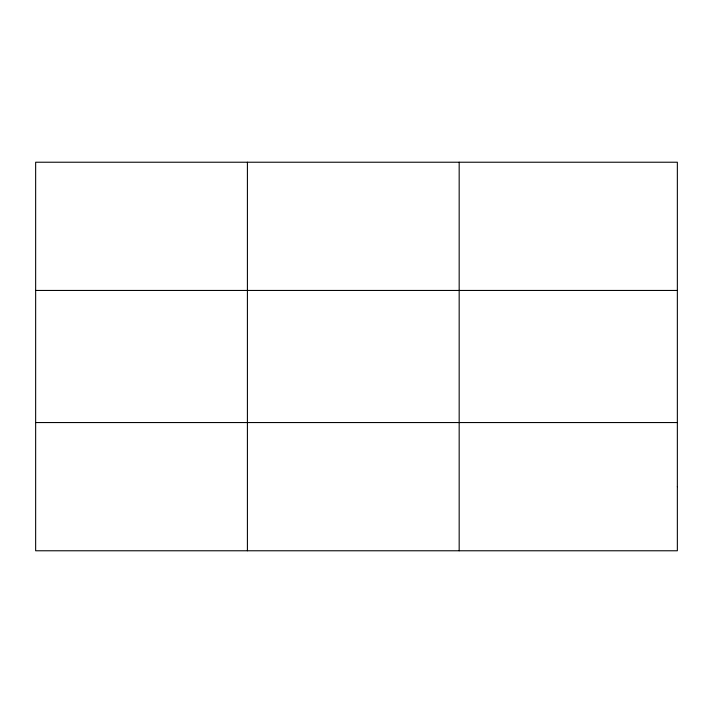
<?xml version="1.0" encoding="UTF-8"?>
<svg xmlns="http://www.w3.org/2000/svg" width="713" height="713" viewBox="0 0 713 713"><rect width="100%" height="100%" fill="white"/><g stroke="black" fill="none" stroke-linecap="round" stroke-linejoin="round"><path stroke-width="1.07" d="M247.411 550.775L247.411 162.225M459.172 550.775L459.172 162.225M35.65 290.449L677.35 290.449M35.65 422.551L677.35 422.551M677.35 486.667L677.35 550.775L35.65 550.775L35.65 162.225L677.35 162.225L677.35 486.667"/></g></svg>
